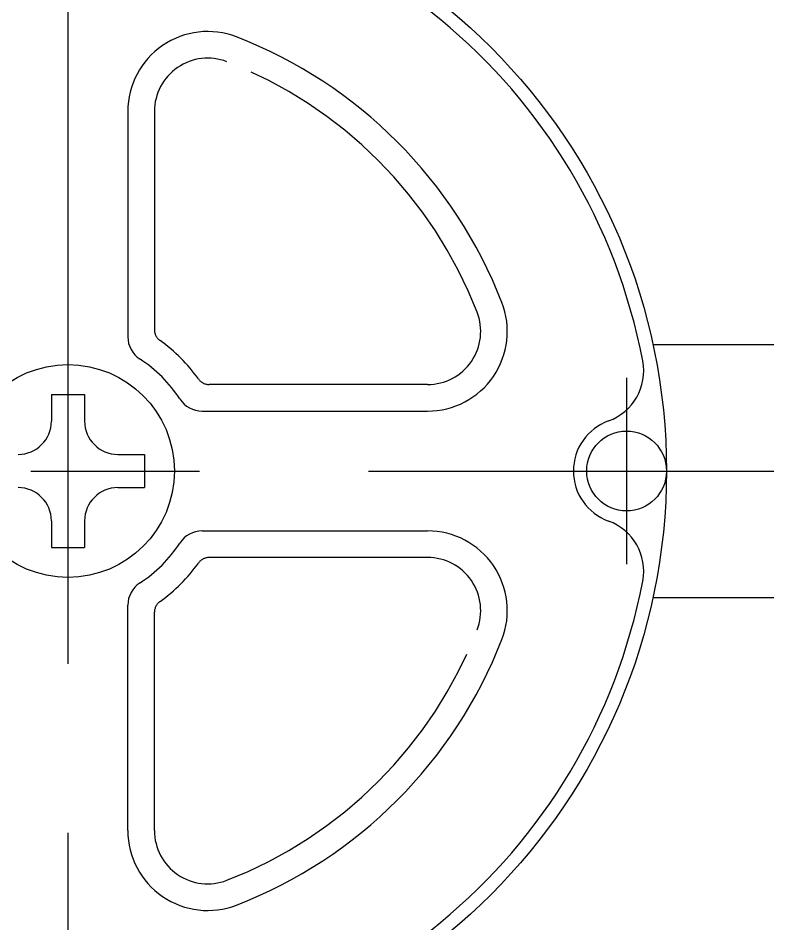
# Model space of a CAD drawing. Extents: x -260 to 40, y -107 to 195.
# Drawn here: x -222.09 to -193.9, y 137.97 to 172.01 of the extents above; entities that cross this region are included whole.
import ezdxf

# ---------------------------------------------------------------- set-up
doc = ezdxf.new("R2010")
doc.units = 0
doc.linetypes.add('CENTER', pattern=[50.8, 31.75, -6.35, 6.35, -6.35])
doc.linetypes.add('DASHED', pattern=[19.05, 12.7, -6.35])
doc.layers.get('0').update_dxf_attribs({"linetype": 'CONTINUOUS'})
doc.layers.add('CENTER', color=1, linetype='CENTER')

msp = doc.modelspace()

# ---------------------------------------------------------------- linework, layer by layer
at = {"color": 7, "linetype": 'CONTINUOUS'}
for p, q in [((-217.962, 168.505), (-217.962, 160.033)), ((-198.219, 159.739), (-190.212, 159.739)), ((-220.837, 157.864), (-219.587, 157.864)), ((-220.837, 157.864), (-220.837, 156.864)), ((-219.587, 157.864), (-219.587, 156.864)), ((-215.168, 157.239), (-206.696, 157.239)), ((-218.337, 155.614), (-217.337, 155.614)), ((-217.337, 155.614), (-217.337, 154.364)), ((-218.337, 154.364), (-217.337, 154.364)), ((-220.837, 153.114), (-220.837, 152.114)), ((-219.587, 153.114), (-219.587, 152.114)), ((-215.168, 152.739), (-206.696, 152.739)), ((-220.837, 152.114), (-219.587, 152.114)), ((-198.219, 150.239), (-190.266, 150.239)), ((-217.962, 141.473), (-217.962, 149.946))]:
    msp.add_line(p, q, dxfattribs=at)
at = {"color": 3, "linetype": 'DASHED'}
for p, q in [((-216.962, 168.505), (-216.962, 160.298)), ((-206.696, 158.239), (-214.903, 158.239)), ((-206.696, 151.739), (-214.903, 151.739)), ((-216.962, 141.473), (-216.962, 149.68))]:
    msp.add_line(p, q, dxfattribs=at)
at = {"color": 7, "linetype": 'CONTINUOUS'}
for centre, radius in [((-220.212, 154.989), 22.5), ((-220.212, 154.989), 4), ((-199.212, 154.989), 1.5)]:
    msp.add_circle(centre, radius, dxfattribs=at)
for centre, radius, start, end in [((-220.212, 154.989), 22, 10.8441, 169.1559), ((-214.962, 168.505), 3, 68.7727, 180), ((-220.212, 154.989), 17.5, 21.2273, 68.7727), ((-206.696, 160.239), 3, 270, 21.2273), ((-216.962, 160.033), 1, 180, 237.2028), ((-220.212, 154.989), 5, 32.7972, 57.2028), ((-200.569, 158.752), 2, 289.8334, 10.8441), ((-215.168, 158.239), 1, 212.7972, 270), ((-222.087, 156.864), 1.25, 270, 0), ((-218.337, 156.864), 1.25, 180, 270), ((-199.212, 154.989), 2, 109.8334, 250.1666), ((-222.087, 153.114), 1.25, 0, 90), ((-218.337, 153.114), 1.25, 90, 180), ((-200.569, 151.226), 2, 349.1559, 70.1666), ((-215.168, 151.739), 1, 90, 147.2028), ((-206.696, 149.739), 3, 338.7727, 90), ((-220.212, 154.989), 5, 302.7972, 327.2028), ((-220.212, 154.989), 22, 190.8441, 349.1559), ((-216.962, 149.946), 1, 122.7972, 180), ((-220.212, 154.989), 17.5, 291.2273, 338.7727), ((-214.962, 141.473), 3, 180, 291.2273)]:
    msp.add_arc(centre, radius, start, end, dxfattribs=at)
at = {"color": 3, "linetype": 'DASHED'}
for centre, radius, start, end in [((-214.962, 168.505), 2, 68.7727, 180), ((-220.212, 154.989), 16.5, 21.2273, 68.7727), ((-206.696, 160.239), 2, 270, 21.2273), ((-216.462, 160.298), 0.5, 180, 234.7656), ((-220.212, 154.989), 6, 35.2344, 54.7656), ((-214.903, 158.739), 0.5, 215.2344, 270), ((-220.212, 154.989), 6, 305.2344, 324.7656), ((-214.903, 151.239), 0.5, 90, 144.7656), ((-206.696, 149.739), 2, 338.7727, 90), ((-216.462, 149.68), 0.5, 125.2344, 180), ((-220.212, 154.989), 16.5, 291.2273, 338.7727), ((-214.962, 141.473), 2, 180, 291.2273)]:
    msp.add_arc(centre, radius, start, end, dxfattribs=at)
at = {"layer": 'CENTER', "color": 1, "linetype": 'CENTER'}
for p, q in [((-220.212, 179.489), (-220.212, 130.489)), ((-199.212, 158.489), (-199.212, 151.489)), ((-259.712, 154.989), (-92.712, 154.989))]:
    msp.add_line(p, q, dxfattribs=at)

doc.saveas('drawing.dxf')
